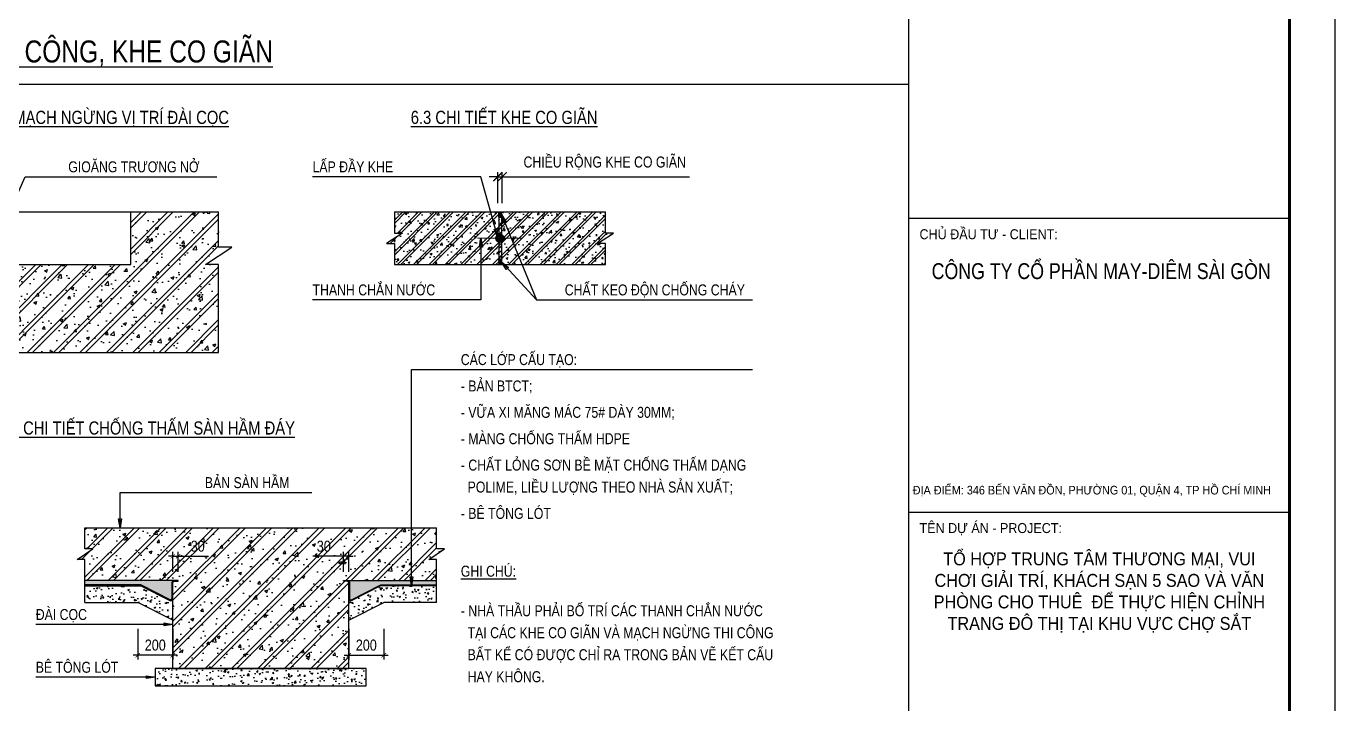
# Model space of a CAD drawing. Header units: millimetres. Extents: x -2327 to 84344, y -1171 to 60045.
# Drawn here: x 54577 to 84344, y 23913 to 39331 of the extents above; entities that cross this region are included whole.
import ezdxf
from ezdxf.enums import TextEntityAlignment as Align

# ---------------------------------------------------------------- set-up
doc = ezdxf.new("R2010")
doc.units = ezdxf.units.MM
doc.header["$LTSCALE"] = 100
doc.header["$MEASUREMENT"] = 0
doc.header["$PDMODE"] = 98
doc.layers.get('DEFPOINTS').update_dxf_attribs({"color": 1})
for name, color, linetype in [('ccu12-Dai', 6, 'Continuous'), ('ccu12-Hatch', 8, 'Continuous'), ('ccu12-Manh', 8, 'Continuous'), ('ccu12-Text', 31, 'Continuous'), ('ccu12-Thay', 7, 'Continuous'), ('THAY', 7, 'Continuous'), ('water proofing', 6, 'Continuous')]:
    doc.layers.add(name, color=color, linetype=linetype)
for name, color, linetype, lineweight in [('Khung ten_A1$0$KT-Chu viet', 255, 'Continuous', 20), ('Khung ten_A1$0$KT-Net thay', 7, 'Continuous', 15), ('Khung ten_A1$0$TEXT', 7, 'Continuous', 5)]:
    doc.layers.add(name, color=color, linetype=linetype, lineweight=lineweight)
doc.styles.add('ccu12-Arial', font='arial.ttf', dxfattribs={"width": 0.8})
doc.styles.add('ccu12-Arial Narow', font='ARIALN.TTF')
doc.styles.add('Khung ten_A1$0$51KHUNG TEN$0$khung ten A1$1$Standard', font='', dxfattribs={"width": 0.9})
doc.styles.add('Khung ten_A1$0$SD-T2-B', font='arialbd.ttf')
doc.styles.get('Khung ten_A1$0$51KHUNG TEN$0$khung ten A1$1$Standard').set_extended_font_data('.VnArialH')
doc.linetypes.add('ZIGZAG', pattern='A,0.0001,-0.2,[131,ltypeshp.shx,S=0.2,R=0,X=-0.2,Y=0],-0.4,[131,ltypeshp.shx,S=0.2,R=180,X=0.2,Y=0],-0.2', length=0.8001)
doc.dimstyles.new('1-100x4', dxfattribs={"dimscale": 100, "dimtxt": 2.5, "dimasz": 1, "dimexe": 1, "dimexo": 2, "dimgap": 1, "dimtad": 1, "dimdec": 0, "dimlfac": 0.25, "dimdsep": 46, "dimtxsty": 'ccu12-Arial Narow', "dimblk": 'ARCHTICK', "dimcen": -1, "dimdle": 1, "dimclrd": 256, "dimclre": 256, "dimclrt": 3, "dimadec": 0, "dimazin": 2, "dimtfac": 0.1, "dimtdec": 0, "dimtmove": 0, "dimatfit": 1, "dimldrblk": 'ARCHTICK', "dimfxl": 1, "dimtvp": 0.833333, "dimtolj": 1, "dimtzin": 12, "dimarcsym": 0})
doc.dimstyles.new('1-100x5', dxfattribs={"dimscale": 100, "dimtxt": 2.5, "dimasz": 1, "dimexe": 1, "dimexo": 2, "dimgap": 1, "dimtad": 1, "dimdec": 0, "dimlfac": 0.2, "dimdsep": 46, "dimtxsty": 'ccu12-Arial Narow', "dimblk": 'ARCHTICK', "dimcen": -1, "dimdle": 1, "dimclrd": 256, "dimclre": 256, "dimclrt": 3, "dimadec": 0, "dimazin": 2, "dimtfac": 0.1, "dimtdec": 0, "dimtmove": 0, "dimatfit": 1, "dimldrblk": 'ARCHTICK', "dimfxl": 1, "dimtvp": 0.833333, "dimtolj": 1, "dimtzin": 12, "dimarcsym": 0})
pattern_1 = [(50, (-2052.53, 349.66), (358.6301, -31.3761), [37.5, -412.5]), (355, (-2052.53, 349.66), (-69.3757, 376.096), [30, -330]), (100.45144, (-2022.64, 347.05), (289.2544, 344.72), [31.8701, -350.571]), (46.1842, (-2052.53, 449.66), (533.6207, -82.7596), [56.25, -618.75]), (96.6356, (-2008.06, 442.76), (467.331, 487.0593), [47.805, -525.857]), (351.1842, (-2052.53, 449.66), (467.331, 487.0593), [45, -495]), (21, (-2002.53, 424.66), (298.4535, -201.3094), [37.5, -412.5]), (326, (-2002.53, 424.66), (121.6577, 362.575), [30, -330]), (71.45144, (-1977.66, 407.9), (420.1112, 161.2656), [31.8701, -350.571]), (37.5, (-2052.53, 349.66), (6.07993, 166.44693), [0, -326, 0, -335, 0, -331.25]), (7.5, (-2052.53, 349.66), (131.53477, 197.20586), [0, -191, 0, -318.5, 0, -126.25]), (327.5, (-2164.03, 349.66), (266.91122, -11.27744), [0, -125, 0, -390, 0, -517.5]), (317.5, (-2214.03, 349.66), (291.5931, 50.0525), [0, -162.5, 0, -259, 0, -367.5])]

# ---------------------------------------------------------------- blocks, each defined once
blk = doc.blocks.new('Khung ten_A1', base_point=(-3406704, 253379))
for p, q in [((74690, 58400), (74690, 1001)), ((74690, 58400), (74690, 1001)), ((74690, 35059), (83100, 35059)), ((74690, 28572), (83100, 28572))]:
    blk.add_line(p, q)
at = {"layer": 'DEFPOINTS'}
blk.add_lwpolyline([(0, 59400), (84100, 59400), (84100, 0), (0, 0)], close=True, dxfattribs=at)
at = {"layer": 'Khung ten_A1$0$KT-Net thay', "const_width": 60}
blk.add_lwpolyline([(2700, 1000), (83100, 1000), (83100, 58400), (2700, 58400)], close=True, dxfattribs=at)
at = {"color": 2, "style": 'Khung ten_A1$0$51KHUNG TEN$0$khung ten A1$1$Standard', "width": 0.9}
for s, p in [('chñ ®Çu t\xad - client:', (74934, 34597)), ('Tªn dù ¸n - project:', (74934, 28110))]:
    blk.add_text(s, height=220.26, dxfattribs=at).set_placement(p)
at = {"insert": (74784, 29152), "char_height": 190, "width": 8315.79, "attachment_point": 1, "style": 'Khung ten_A1$0$51KHUNG TEN$0$khung ten A1$1$Standard'}
blk.add_mtext('§ÞA ®iÓm: 346 BÕN V¢N §åN, PH¦êNG 01, QUËN 4, TP Hå CHÝ MINH', dxfattribs=at)
at = {"layer": 'Khung ten_A1$0$KT-Chu viet', "style": 'Khung ten_A1$0$51KHUNG TEN$0$khung ten A1$1$Standard', "width": 0.8}
blk.add_text('C¤NG TY cæ phÇn may-diªm sµI gßn', height=350.42, dxfattribs=at).set_placement((78944, 33717), align=Align.CENTER)
at = {"layer": 'Khung ten_A1$0$TEXT', "color": 7, "insert": (78903, 26796), "char_height": 285, "attachment_point": 5, "style": 'Khung ten_A1$0$SD-T2-B'}
blk.add_mtext_dynamic_manual_height_columns('{\\fArial|b0|i0|c0|p34;\\W0.9;TỔ HỢP TRUNG TÂM THƯƠNG MẠI, VUI CHƠI GIẢI TRÍ, KHÁCH SẠN 5 SAO VÀ VĂN PHÒNG CHO THUÊ  ĐỂ THỰC HIỆN CHỈNH TRANG ĐÔ THỊ TẠI KHU VỰC CHỢ SẮT}', width=7866.82, gutter_width=100, heights=[0], dxfattribs=at)
blk = doc.blocks.new('_ARCHTICK')
at = {"color": 0, "linetype": 'ByBlock', "const_width": 0.15}
blk.add_lwpolyline([(-0.5, -0.5), (0.5, 0.5)], dxfattribs=at)
blk = doc.blocks.new('*D149')
at = {"layer": 'ccu12-Manh', "lineweight": -2, "transparency": 16777216}
for p, q in [((65305, 35906), (65105, 35906)), ((65305, 35306), (65305, 36006)), ((65305, 35906), (65408, 35906)), ((65408, 35306), (65408, 36006)), ((65408, 35906), (69665, 35906))]:
    blk.add_line(p, q, dxfattribs=at)
at = {"layer": 'DEFPOINTS', "color": 0, "transparency": 16777216}
for p in [(65408, 35906), (65305, 35106), (65408, 35106)]:
    blk.add_point(p, dxfattribs=at)
at = {"layer": 'ccu12-Manh', "lineweight": -2, "transparency": 16777216, "xscale": 200, "yscale": 200, "zscale": 200}
blk.add_blockref('_ARCHTICK', (65305, 35906), dxfattribs=at)
at = {"layer": 'ccu12-Manh', "lineweight": -2, "transparency": 16777216, "xscale": 200, "yscale": 200, "zscale": 200, "rotation": 180}
blk.add_blockref('_ARCHTICK', (65408, 35906), dxfattribs=at)
at = {"layer": 'ccu12-Manh', "color": 3, "transparency": 16777216, "insert": (67737, 36213), "char_height": 250, "attachment_point": 5, "style": 'ccu12-Arial'}
blk.add_mtext('\\A1;{\\W0.8;CHIỀU RỘNG KHE CO GIÃN}', dxfattribs=at)
blk = doc.blocks.new('_ClosedBlank')
at = {"color": 0, "linetype": 'ByBlock', "lineweight": -2}
for p, q in [((-1, 0.17), (0, 0)), ((-1, 0.17), (-1, -0.17)), ((0, 0), (-1, -0.17))]:
    blk.add_line(p, q, dxfattribs=at)
blk = doc.blocks.new('*X44')
at = {"color": 0}
for p, q in [((35301, 4586), (35417, 4702)), ((35301, 4595), (35408, 4702)), ((35301, 4578), (35425, 4701)), ((35301, 4604), (35399, 4701)), ((35303, 4570), (35433, 4700)), ((35303, 4615), (35388, 4700)), ((35304, 4563), (35440, 4699)), ((35306, 4556), (35447, 4697)), ((35307, 4627), (35376, 4696)), ((35309, 4549), (35453, 4694)), ((35311, 4543), (35460, 4692)), ((35313, 4643), (35360, 4689)), ((35314, 4537), (35465, 4689)), ((35317, 4532), (35471, 4685)), ((35321, 4526), (35476, 4682)), ((35325, 4521), (35481, 4678)), ((35329, 4517), (35486, 4674)), ((35333, 4512), (35491, 4670)), ((35338, 4508), (35495, 4665)), ((35342, 4504), (35499, 4660)), ((35347, 4500), (35503, 4655)), ((35353, 4496), (35507, 4650)), ((35358, 4493), (35510, 4645)), ((35364, 4490), (35513, 4639)), ((35370, 4487), (35516, 4633)), ((35377, 4485), (35518, 4626)), ((35383, 4483), (35520, 4619)), ((35391, 4481), (35522, 4612)), ((35398, 4480), (35523, 4605)), ((35406, 4479), (35524, 4596)), ((35415, 4479), (35524, 4588)), ((35425, 4480), (35523, 4578)), ((35435, 4481), (35521, 4568)), ((35447, 4485), (35518, 4556)), ((35462, 4491), (35512, 4541))]:
    blk.add_line(p, q, dxfattribs=at)
blk = doc.blocks.new('Detail18_Expension Joint')
at = {"layer": 'ccu12-Hatch'}
h = blk.add_hatch(dxfattribs=at)
h.set_pattern_fill('VATLIEU04', color=256, scale=60, pattern_type=2)
h.set_pattern_definition([(50, (58531.1, 5537.8), (430.3561, -37.6513), [45, -495]), (355, (58531.1, 5537.8), (-83.2508, 451.3153), [36, -396]), (100.4514, (58566.96, 5534.66), (347.1056, 413.6637), [38.2441, -420.6853]), (46.1842, (58531.1, 5657.8), (640.3446, -99.3114), [67.5, -742.5]), (96.6356, (58584.46, 5649.5), (560.7976, 584.4707), [57.366, -631.028]), (351.1842, (58531.1, 5657.8), (560.797, 584.471), [54, -594]), (21, (58591.1, 5627.8), (358.1442, -241.5713), [45, -495]), (326, (58591.1, 5627.8), (145.9892, 435.09), [36, -396]), (71.4514, (58620.95, 5607.67), (504.1336, 193.5183), [38.2441, -420.6853]), (37.5, (58531.1, 5537.8), (7.29591, 199.7363), [0, -391.2, 0, -402, 0, -397.5]), (7.5, (58531.1, 5537.8), (157.8417, 236.64703), [0, -229.2, 0, -382.2, 0, -151.5]), (327.5, (58397.3, 5537.8), (320.29346, -13.53292), [0, -150, 0, -468, 0, -621]), (317.5, (58337.3, 5537.8), (349.9117, 60.063), [0, -195, 0, -310.8, 0, -441]), (45, (58531.1, 5537.8), (-180.3122, 180.3122), []), (45, (58531.1, 5611.3), (-180.3122, 180.3122), [])])
h.paths.add_polyline_path([(150770, 8358, -0.318465), (150708, 8445, -0.318465), (150770, 8533), (150770, 8923), (150770, 9044), (148400, 9044), (148400, 8564), (148580, 8564), (148220, 8324), (148400, 8324), (148400, 7844), (150770, 7844), (150770, 7966)])
h.paths.add_polyline_path([(153380, 8564), (153200, 8564), (153200, 9044), (150831, 9044), (150831, 8923), (150770, 8923), (150770, 8533), (150770, 7966), (150831, 7966), (150831, 7844), (153200, 7844), (153200, 8324), (153020, 8324)])
h = blk.add_hatch(dxfattribs=at)
h.set_pattern_fill('ANSI31', color=256, scale=60, style=0)
h.set_pattern_definition([(45, (-6167022.1325, -4380126.215), (-5.303300859, 5.303300859), [])])
h.paths.add_polyline_path([(150831, 9044), (150770, 9044), (150770, 8923), (150831, 8923)])
h = blk.add_hatch(dxfattribs=at)
h.set_pattern_fill('ANSI31', color=256, scale=600, style=0)
h.set_pattern_definition([(45, (-6106525.126, -4345059.215), (-53.0330086, 53.0330086), [])])
edge = h.paths.add_edge_path()
edge.add_line((150831, 8879), (150770, 8879))
edge.add_line((150770, 8879), (150770, 8533))
edge.add_arc((150801, 8445), 93, 70.7387, 109.3406, ccw=False)
edge.add_line((150831, 8533), (150831, 8879))
edge = h.paths.add_edge_path()
edge.add_arc((150801, 8445), 93, 250.6594, 289.2613, ccw=False)
edge.add_line((150770, 8358), (150770, 7921))
edge.add_line((150770, 7921), (150831, 7921))
edge.add_line((150831, 7921), (150831, 8358))
h = blk.add_hatch(dxfattribs=at)
h.set_pattern_fill('ANSI31', color=256, scale=60, style=0)
h.set_pattern_definition([(45, (-6167022.1325, -4381205.022), (-5.303300859, 5.303300859), [])])
h.paths.add_polyline_path([(150831, 7966), (150770, 7966), (150770, 7844), (150831, 7844)])
at = {"color": 7, "linetype": 'Continuous'}
for p, q in [((150770, 8923), (150831, 8923)), ((150770, 7966), (150831, 7966)), ((150770, 7966), (150770, 7844)), ((150831, 7966), (150831, 7844))]:
    blk.add_line(p, q, dxfattribs=at)
at = {"layer": 'ccu12-Dai', "color": 7, "linetype": 'Continuous'}
for p, q in [((150770, 8923), (150770, 9044)), ((150831, 8923), (150831, 9044))]:
    blk.add_line(p, q, dxfattribs=at)
at = {"layer": 'ccu12-Dai'}
for p, q in [((150770, 8923), (150770, 7966)), ((150831, 8923), (150831, 7966))]:
    blk.add_line(p, q, dxfattribs=at)
at = {"layer": 'ccu12-Dai', "color": 6, "linetype": 'Continuous', "const_width": 22.2}
blk.add_lwpolyline([(150284, 8444), (151318, 8444)], dxfattribs=at)
at = {"layer": 'ccu12-Dai', "color": 6, "linetype": 'Continuous'}
blk.add_circle((150801, 8445), 93, dxfattribs=at)
at = {"layer": 'ccu12-Manh'}
for points in [[(148400, 9044), (148400, 8564), (148580, 8564), (148220, 8324), (148400, 8324), (148400, 7844)], [(153200, 7844), (153200, 8324), (153020, 8324), (153380, 8564), (153200, 8564), (153200, 9044)]]:
    blk.add_lwpolyline(points, dxfattribs=at)
at = {"layer": 'ccu12-Thay'}
for p, q in [((148400, 9044), (153200, 9044)), ((148400, 7844), (153200, 7844))]:
    blk.add_line(p, q, dxfattribs=at)
at = {"layer": 'ccu12-Dai', "color": 6, "linetype": 'Continuous', "xscale": 0.8333333334303461, "yscale": 0.8333333334303461, "zscale": 0.8333333334303461}
blk.add_blockref('*X44', (121291, 4620), dxfattribs=at)
blk = doc.blocks.new('*D164')
at = {"layer": 'ccu12-Manh', "lineweight": -2, "ltscale": 5, "transparency": 16777216}
for p, q in [((57114, 25620), (57114, 24920)), ((57914, 25620), (57914, 24920)), ((58014, 25020), (57014, 25020))]:
    blk.add_line(p, q, dxfattribs=at)
at = {"layer": 'DEFPOINTS', "color": 0, "ltscale": 5, "transparency": 16777216}
for p in [(57114, 25820), (57914, 25820), (57114, 25020)]:
    blk.add_point(p, dxfattribs=at)
at = {"layer": 'ccu12-Manh', "lineweight": -2, "ltscale": 5, "transparency": 16777216, "xscale": 100, "yscale": 100, "zscale": 100, "rotation": 180}
blk.add_blockref('_ARCHTICK', (57114, 25020), dxfattribs=at)
at = {"layer": 'ccu12-Manh', "lineweight": -2, "ltscale": 5, "transparency": 16777216, "xscale": 100, "yscale": 100, "zscale": 100}
blk.add_blockref('_ARCHTICK', (57914, 25020), dxfattribs=at)
at = {"layer": 'ccu12-Manh', "color": 3, "ltscale": 5, "transparency": 16777216, "insert": (57514, 25248), "char_height": 250, "attachment_point": 5, "style": 'ccu12-Arial Narow'}
blk.add_mtext('\\A1;200', dxfattribs=at)
blk = doc.blocks.new('*D165')
at = {"layer": 'ccu12-Manh', "lineweight": -2, "ltscale": 5, "transparency": 16777216}
for p, q in [((61914, 25620), (61914, 24920)), ((62714, 25620), (62714, 24920)), ((61814, 25020), (62814, 25020))]:
    blk.add_line(p, q, dxfattribs=at)
at = {"layer": 'DEFPOINTS', "color": 0, "ltscale": 5, "transparency": 16777216}
for p in [(61914, 25820), (62714, 25820), (62714, 25020)]:
    blk.add_point(p, dxfattribs=at)
at = {"layer": 'ccu12-Manh', "lineweight": -2, "ltscale": 5, "transparency": 16777216, "xscale": 100, "yscale": 100, "zscale": 100, "rotation": 180}
blk.add_blockref('_ARCHTICK', (61914, 25020), dxfattribs=at)
at = {"layer": 'ccu12-Manh', "lineweight": -2, "ltscale": 5, "transparency": 16777216, "xscale": 100, "yscale": 100, "zscale": 100}
blk.add_blockref('_ARCHTICK', (62714, 25020), dxfattribs=at)
at = {"layer": 'ccu12-Manh', "color": 3, "ltscale": 5, "transparency": 16777216, "insert": (62314, 25248), "char_height": 250, "attachment_point": 5, "style": 'ccu12-Arial Narow'}
blk.add_mtext('\\A1;200', dxfattribs=at)
blk = doc.blocks.new('*D166')
at = {"layer": 'ccu12-Manh', "lineweight": -2, "ltscale": 5, "transparency": 16777216}
for p, q in [((57914, 27270), (57814, 27270)), ((57914, 26920), (57914, 27370)), ((57914, 27270), (58034, 27270)), ((58034, 26920), (58034, 27370)), ((58034, 27270), (58727, 27270))]:
    blk.add_line(p, q, dxfattribs=at)
at = {"layer": 'DEFPOINTS', "color": 0, "ltscale": 5, "transparency": 16777216}
for p in [(58034, 27270), (57914, 26720), (58034, 26720)]:
    blk.add_point(p, dxfattribs=at)
at = {"layer": 'ccu12-Manh', "lineweight": -2, "ltscale": 5, "transparency": 16777216, "xscale": 100, "yscale": 100, "zscale": 100}
blk.add_blockref('_ARCHTICK', (57914, 27270), dxfattribs=at)
at = {"layer": 'ccu12-Manh', "lineweight": -2, "ltscale": 5, "transparency": 16777216, "xscale": 100, "yscale": 100, "zscale": 100, "rotation": 180}
blk.add_blockref('_ARCHTICK', (58034, 27270), dxfattribs=at)
at = {"layer": 'ccu12-Manh', "color": 3, "ltscale": 5, "transparency": 16777216, "insert": (58480, 27498), "char_height": 250, "attachment_point": 5, "style": 'ccu12-Arial Narow'}
blk.add_mtext('\\A1;30', dxfattribs=at)
blk = doc.blocks.new('*D167')
at = {"layer": 'ccu12-Manh', "lineweight": -2, "ltscale": 5, "transparency": 16777216}
for p, q in [((61794, 27270), (61101, 27270)), ((61794, 26920), (61794, 27370)), ((61914, 27270), (61794, 27270)), ((61914, 26920), (61914, 27370)), ((61914, 27270), (62014, 27270))]:
    blk.add_line(p, q, dxfattribs=at)
at = {"layer": 'DEFPOINTS', "color": 0, "ltscale": 5, "transparency": 16777216}
for p in [(61794, 27270), (61794, 26720), (61914, 26720)]:
    blk.add_point(p, dxfattribs=at)
at = {"layer": 'ccu12-Manh', "lineweight": -2, "ltscale": 5, "transparency": 16777216, "xscale": 100, "yscale": 100, "zscale": 100}
blk.add_blockref('_ARCHTICK', (61794, 27270), dxfattribs=at)
at = {"layer": 'ccu12-Manh', "lineweight": -2, "ltscale": 5, "transparency": 16777216, "xscale": 100, "yscale": 100, "zscale": 100, "rotation": 180}
blk.add_blockref('_ARCHTICK', (61914, 27270), dxfattribs=at)
at = {"layer": 'ccu12-Manh', "color": 3, "ltscale": 5, "transparency": 16777216, "insert": (61347, 27498), "char_height": 250, "attachment_point": 5, "style": 'ccu12-Arial Narow'}
blk.add_mtext('\\A1;30', dxfattribs=at)

msp = doc.modelspace()

# ---------------------------------------------------------------- hatches: boundary and pattern name
at = {"layer": 'ccu12-Hatch'}
h = msp.add_hatch(dxfattribs=at)
h.set_pattern_fill('VATLIEU04', color=256, scale=100, pattern_type=2)
h.set_pattern_definition([(50, (-3380.84, 69368.23), (717.26, -62.752), [75, -825]), (355, (-3380.8, 69368.2), (-138.751, 752.192), [60, -660]), (100.4514, (-3321.06, 69363), (578.5094, 689.4395), [63.74, -701.142]), (46.1842, (-3380.8, 69568.2), (1067.241, -165.519), [112.5, -1237.5]), (96.6356, (-3291.9, 69554.4), (934.663, 974.118), [95.61, -1051.713]), (351.1842, (-3380.8, 69568.2), (934.662, 974.119), [90, -990]), (21, (-3280.84, 69518.23), (596.907, -402.619), [75, -825]), (326, (-3280.8, 69518.2), (243.315, 725.15), [60, -660]), (71.4514, (-3231.1, 69484.7), (840.2226, 322.5305), [63.74, -701.142]), (37.5, (-3380.84, 69368.23), (12.1599, 332.89385), [0, -652, 0, -670, 0, -662.5]), (7.5, (-3380.84, 69368.23), (263.0695, 394.4117), [0, -382, 0, -637, 0, -252.5]), (327.5, (-3603.84, 69368.23), (533.8224, -22.5549), [0, -250, 0, -780, 0, -1035]), (317.5, (-3703.84, 69368.23), (583.1862, 100.105), [0, -325, 0, -518, 0, -735]), (45, (-3380.84, 69368.23), (-300.5204, 300.5204), []), (45, (-3380.84, 69490.73), (-300.5204, 300.5204), [])])
h.paths.add_polyline_path([(56955.2, 33905.7), (52955.2, 33905.7), (52955.2, 31905.7), (53755.2, 31905.7), (53755.2, 32205.7), (54155.2, 31605.7), (54155.2, 31905.7), (58955.2, 31905.7), (58955.2, 33905.7), (58655.2, 33905.7), (59255.2, 34305.7), (58955.2, 34305.7), (58955.2, 35105.7), (56955.2, 35105.7)])
h = msp.add_hatch(dxfattribs=at)
h.set_pattern_fill('VATLIEU04', color=256, scale=100, pattern_type=2)
h.set_pattern_definition([(50, (-2052.53, -1240.84), (717.26, -62.752), [75, -825]), (355, (-2052.5, -1240.84), (-138.751, 752.192), [60, -660]), (100.4514, (-1992.76, -1246.1), (578.5094, 689.4395), [63.74, -701.142]), (46.1842, (-2052.5, -1040.8), (1067.241, -165.519), [112.5, -1237.5]), (96.6356, (-1963.6, -1054.6), (934.663, 974.118), [95.61, -1051.713]), (351.1842, (-2052.5, -1040.8), (934.662, 974.119), [90, -990]), (21, (-1952.53, -1090.84), (596.907, -402.619), [75, -825]), (326, (-1952.5, -1090.84), (243.315, 725.15), [60, -660]), (71.4514, (-1902.8, -1124.4), (840.2226, 322.5305), [63.74, -701.142]), (37.5, (-2052.53, -1240.84), (12.1599, 332.89385), [0, -652, 0, -670, 0, -662.5]), (7.5, (-2052.53, -1240.84), (263.0695, 394.4117), [0, -382, 0, -637, 0, -252.5]), (327.5, (-2275.53, -1240.84), (533.8224, -22.5549), [0, -250, 0, -780, 0, -1035]), (317.5, (-2375.53, -1240.84), (583.1862, 100.105), [0, -325, 0, -518, 0, -735]), (45, (-2052.53, -1240.84), (-300.5204, 300.5204), []), (45, (-2052.53, -1118.34), (-300.5204, 300.5204), [])])
h.paths.add_polyline_path([(55914, 27920.2), (55914, 27440.2), (56094, 27440.2), (55734, 27200.2), (55914, 27200.2), (55914, 26720.2), (57914, 26720.2), (57914, 26710.2, -0.1622777), (57944, 26720.2), (58034, 26720.2), (58034, 26700.2), (57944, 26700.2, 0.4142136), (57914, 26670.2), (57914, 24720.2), (61914, 24720.2), (61914, 26670.2, 0.4142136), (61884, 26700.2), (61794, 26700.2), (61794, 26720.2), (61884, 26720.2, -0.1622777), (61914, 26710.2), (61914, 26720.2), (63914, 26720.2), (63914, 27200.2), (63734, 27200.2), (64094, 27440.2), (63914, 27440.2), (63914, 27920.2)])
at = {"layer": 'ccu12-Hatch', "ltscale": 5}
h = msp.add_hatch(dxfattribs=at)
h.set_pattern_fill('AR-CONC', color=256, scale=50)
h.set_pattern_definition(pattern_1)
h.paths.add_polyline_path([(57114, 26591.5), (55914, 26591.5), (55914, 26220.2), (57114, 26220.2), (57914, 25820.2), (57914, 26220.2)])
h = msp.add_hatch(dxfattribs=at)
h.set_pattern_fill('AR-CONC', color=256, scale=50)
h.set_pattern_definition(pattern_1)
h.paths.add_polyline_path([(62714, 26620.2), (61914, 26220.2), (61914, 25820.2), (62714, 26220.2), (63914, 26220.2), (63914, 26620.2)])
h = msp.add_hatch(dxfattribs=at)
h.set_pattern_fill('AR-CONC', color=256, scale=50)
h.set_pattern_definition([(50, (-2052.53, 449.66), (358.6301, -31.3761), [37.5, -412.5]), (355, (-2052.53, 449.66), (-69.3757, 376.096), [30, -330]), (100.45144, (-2022.64, 447.05), (289.2544, 344.72), [31.8701, -350.571]), (46.1842, (-2052.53, 549.66), (533.6207, -82.7596), [56.25, -618.75]), (96.6356, (-2008.06, 542.76), (467.331, 487.0593), [47.805, -525.857]), (351.1842, (-2052.53, 549.66), (467.331, 487.0593), [45, -495]), (21, (-2002.53, 524.66), (298.4535, -201.3094), [37.5, -412.5]), (326, (-2002.53, 524.66), (121.6577, 362.575), [30, -330]), (71.45144, (-1977.66, 507.9), (420.1112, 161.2656), [31.87, -350.571]), (37.5, (-2052.53, 449.66), (6.07993, 166.44693), [0, -326, 0, -335, 0, -331.25]), (7.5, (-2052.53, 449.66), (131.53477, 197.20586), [0, -191, 0, -318.5, 0, -126.25]), (327.5, (-2164.03, 449.66), (266.91122, -11.27744), [0, -125, 0, -390, 0, -517.5]), (317.5, (-2214.03, 449.66), (291.5931, 50.0525), [0, -162.5, 0, -259, 0, -367.5])])
h.paths.add_polyline_path([(57514, 24720.2), (57514, 24320.2), (62314, 24320.2), (62314, 24720.2)])
at = {"layer": 'THAY'}
h = msp.add_hatch(dxfattribs=at)
h.set_pattern_fill('AR-SAND', color=9, scale=50, style=0)
h.set_pattern_definition([(37.5, (-2052.53, -1240.84), (-3.14967, 96.34119), [0, -76, 0, -85, 0, -81.25]), (7.5, (-2052.53, -1240.84), (88.48884, 141.1073), [0, -41, 0, -68.5, 0, -26.25]), (327.5, (-2114.03, -1240.84), (155.70709, 0.28295), [0, -25, 0, -90, 0, -117.5]), (317.5, (-2114.03, -1240.84), (150.30633, 43.88378), [0, -12.5, 0, -59, 0, -67.5])])
h.paths.add_polyline_path([(57894, 26670.2, -0.236068), (57914, 26710.2), (57914, 26720.2), (55914, 26720.2), (55914, 26620.2), (57174.8, 26620.2, -0.1181955), (57197.5, 26614.7), (57850.4, 26282.6, 0.5598167), (57894, 26309.3)])
h.paths.add_polyline_path([(63914, 26720.2), (61914, 26720.2), (61914, 26710.2, -0.236068), (61934, 26670.2), (61934, 26309.3, 0.5598167), (61977.6, 26282.6), (62630.4, 26614.7, -0.1181955), (62653.1, 26620.2), (63914, 26620.2)])

# ---------------------------------------------------------------- linework, layer by layer
at = {"layer": 'ccu12-Dai', "linetype": 'ZIGZAG', "ltscale": 2}
msp.add_lwpolyline([(52955.2, 33905.7), (56955.2, 33905.7), (56955.2, 35105.7)], dxfattribs=at)
at = {"layer": 'ccu12-Manh', "ltscale": 5}
for points in [[(52955.2, 31905.7), (53755.2, 31905.7), (53755.2, 32205.7), (54155.2, 31605.7), (54155.2, 31905.7), (58955.2, 31905.7), (58955.2, 33905.7), (58655.2, 33905.7), (59255.2, 34305.7), (58955.2, 34305.7), (58955.2, 35105.7)], [(55914, 26220.2), (55914, 27200.2), (55734, 27200.2), (56094, 27440.2), (55914, 27440.2), (55914, 27920.2)], [(63914, 26220.2), (63914, 27200.2), (63734, 27200.2), (64094, 27440.2), (63914, 27440.2), (63914, 27920.2)]]:
    msp.add_lwpolyline(points, dxfattribs=at)
at = {"layer": 'ccu12-Thay', "ltscale": 10}
msp.add_line((74646.5, 38005.7), (38659.7, 38005.7), dxfattribs=at)
at = {"layer": 'ccu12-Thay', "ltscale": 5}
for p, q in [((50955.2, 35105.7), (58955.2, 35105.7)), ((55914, 27920.2), (63914, 27920.2)), ((57914, 25820.2), (57114, 26220.2)), ((61914, 25820.2), (62714, 26220.2))]:
    msp.add_line(p, q, dxfattribs=at)
for points in [[(61914, 24720.2), (57914, 24720.2), (57914, 26720.2), (55914, 26720.2)], [(57914, 24720.2), (61914, 24720.2), (61914, 26720.2), (63914, 26720.2)], [(55914, 26220.2), (55914, 26220.2), (57114, 26220.2)], [(63914, 26220.2), (63914, 26220.2), (62714, 26220.2)]]:
    msp.add_lwpolyline(points, dxfattribs=at)
msp.add_lwpolyline([(57514, 24320.2), (62314, 24320.2), (62314, 24720.2), (57514, 24720.2)], close=True, dxfattribs=at)
at = {"layer": 'water proofing'}
msp.add_line((57914, 26407.2), (57914, 26676.5), dxfattribs=at)
for points in [[(55914, 26600.2), (57174.8, 26600.2, -0.1181955), (57188.4, 26596.9), (57841.3, 26264.8, 0.5598167), (57914, 26309.3), (57914, 26670.2, -0.4142136), (57944, 26700.2), (58034, 26700.2), (58034, 26720.2), (57944, 26720.2, 0.4142136), (57894, 26670.2), (57894, 26309.3, -0.5598167), (57850.4, 26282.6), (57197.5, 26614.7, 0.1181955), (57174.8, 26620.2), (55914, 26620.2)], [(63914, 26600.2), (62653.1, 26600.2, 0.1181955), (62639.5, 26596.9), (61986.6, 26264.8, -0.5598167), (61914, 26309.3), (61914, 26670.2, 0.4142136), (61884, 26700.2), (61794, 26700.2), (61794, 26720.2), (61884, 26720.2, -0.4142136), (61934, 26670.2), (61934, 26309.3, 0.5598167), (61977.6, 26282.6), (62630.4, 26614.7, -0.1181955), (62653.1, 26620.2), (63914, 26620.2)]]:
    msp.add_lwpolyline(points, format="xyb", dxfattribs=at)
msp.add_arc((57864, 26309.3), 30, 243.03668, 0, dxfattribs=at)

# ---------------------------------------------------------------- block references
at = {"layer": 'ccu12-Manh'}
msp.add_blockref('Detail18_Expension Joint', (-85444.8, 26061.2), dxfattribs=at)
at = {"layer": 'ccu12-Thay', "ltscale": 5, "xscale": 1.030575244849941, "yscale": 1.030575244849941, "zscale": 1.030575244849941}
msp.add_blockref('Khung ten_A1', (-3513192.2, 259955.2), dxfattribs=at)

# ---------------------------------------------------------------- texts
at = {"layer": 'ccu12-Text', "style": 'ccu12-Arial', "width": 0.8}
for s, height, p in [('%%U6. CHI TIẾT CẤU TẠO CHỐNG THẤM MẠCH NGỪNG THI CÔNG, KHE CO GIÃN', 500, (39659.7, 38505.7)), ('%%U6.2 CẤU TẠO CHỐNG THẤM MẠCH NGỪNG VỊ TRÍ ĐÀI CỌC', 300, (49758.7, 37105.7)), ('%%U6.3 CHI TIẾT KHE CO GIÃN', 300, (63324.7, 37105.7)), ('GIOĂNG TRƯƠNG NỞ', 250, (55535.2, 36005.7)), ('LẤP ĐẦY KHE', 250, (61090.8, 36005.7)), ('THANH CHẮN NƯỚC', 250, (61090.8, 33205.7)), ('CHẤT KEO ĐỘN CHỐNG CHÁY', 250, (66827.7, 33205.7)), ('CÁC LỚP CẤU TẠO:', 250, (64463.2, 31620.2)), ('- BẢN BTCT;', 250, (64463.2, 31020.2)), ('- VỮA XI MĂNG MÁC 75# DÀY 30MM;', 250, (64463.2, 30420.2)), ('%%U6.5 CHI TIẾT CHỐNG THẤM SÀN HẦM ĐÁY', 300, (53948.2, 30039.2)), ('- MÀNG CHỐNG THẤM HDPE', 250, (64463.2, 29820.2)), ('- CHẤT LỎNG SƠN BỀ MẶT CHỐNG THẤM DẠNG', 250, (64463.2, 29220.2)), ('BẢN SÀN HẦM', 250, (58641.5, 28820.2)), ('  POLIME, LIỀU LƯỢNG THEO NHÀ SẢN XUẤT;', 250, (64463.2, 28720.2)), ('- BÊ TÔNG LÓT', 250, (64463.2, 28120.2)), ('%%UGHI CHÚ:', 250, (64463.7, 26805.7)), ('- NHÀ THẦU PHẢI BỐ TRÍ CÁC THANH CHẮN NƯỚC', 250, (64463.7, 25905.7)), ('ĐÀI CỌC', 250, (54795.8, 25820.2)), ('  TẠI CÁC KHE CO GIÃN VÀ MẠCH NGỪNG THI CÔNG', 250, (64463.7, 25405.7)), ('  BẤT KỂ CÓ ĐƯỢC CHỈ RA TRONG BẢN VẼ KẾT CẤU', 250, (64463.7, 24905.7)), ('BÊ TÔNG LÓT', 250, (54795.8, 24620.2)), ('  HAY KHÔNG.', 250, (64463.7, 24405.7))]:
    msp.add_text(s, height=height, dxfattribs=at).set_placement(p)

# ---------------------------------------------------------------- dimensions: what is measured, and where the dimension line sits
at = {"layer": 'ccu12-Manh'}
dim = msp.add_linear_dim(base=(65407.6, 35905.7), p1=(65305.2, 35105.7), p2=(65407.6, 35105.7), text='{\\W0.8;CHIỀU RỘNG KHE CO GIÃN}', dimstyle='1-100x5', override={"dimasz": 2, "dimtad": 0, "dimtxsty": 'ccu12-Arial', "dimldrblk": 'ClosedBlank'}, dxfattribs=at)
dim.commit()
dim.dimension.update_dxf_attribs({"geometry": '*D149', "text_midpoint": (67736.5, 36212.7)})
at = {"layer": 'ccu12-Manh', "ltscale": 5}
for base, p1, p2, picture, middle in [((58034, 27270.2), (57914, 26720.2), (58034, 26720.2), '*D166', (58480.5, 27497.8)), ((57114, 25020.2), (57914, 25820.2), (57114, 25820.2), '*D164', (57514, 25247.8))]:
    dim = msp.add_linear_dim(base=base, p1=p1, p2=p2, dimstyle='1-100x4', dxfattribs=at)
    dim.commit()
    dim.dimension.update_dxf_attribs({"geometry": picture, "text_midpoint": middle})
for base, p1, p2, picture, middle in [((61794, 27270.2), (61914, 26720.2), (61794, 26720.2), '*D167', (61347.5, 27497.8)), ((62714, 25020.2), (61914, 25820.2), (62714, 25820.2), '*D165', (62314, 25247.8))]:
    dim = msp.add_linear_dim(base=base, p1=p1, p2=p2, angle=180, dimstyle='1-100x4', dxfattribs=at)
    dim.commit()
    dim.dimension.update_dxf_attribs({"geometry": picture, "text_midpoint": middle})

# ---------------------------------------------------------------- leaders
at = {"layer": 'ccu12-Manh'}
for points in [[(53755.2, 34105.7), (54555.2, 35905.7), (58914.7, 35905.7)], [(65305.2, 34524.2), (64922.2, 35905.7), (61093.7, 35905.7)], [(65386.6, 35045.1), (66188.2, 33105.7), (71097.3, 33105.7)], [(64922.2, 34505.7), (64922.2, 33105.7), (61093.7, 33105.7)], [(65386.6, 33966.3), (66188.2, 33105.7), (71097.3, 33105.7)], [(63342, 26600.2), (63342, 31520.2), (71097.3, 31520.2)], [(56714, 27920.2), (56714, 28720.2), (61073.5, 28720.2)], [(57914, 25720.2), (56467.7, 25720.2), (54798.7, 25720.2)], [(57514, 24520.2), (56467.7, 24520.2), (54798.7, 24520.2)]]:
    msp.add_leader(points, dimstyle='1-100x5', override={"dimasz": 2, "dimtad": 0, "dimldrblk": 'ClosedBlank'}, dxfattribs=at)

doc.saveas('drawing.dxf')
